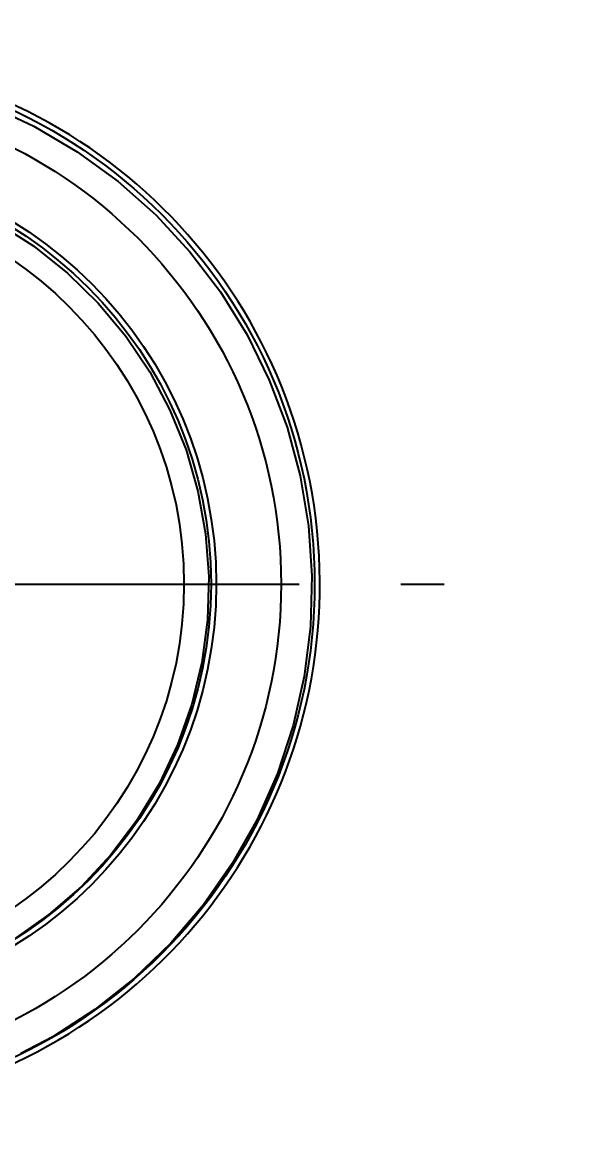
# Model space of a CAD drawing. Header units: millimetres. Extents: x 0 to 594, y 0 to 420.
# Drawn here: x 221.44 to 234.58, y 289.04 to 315.78 of the extents above; entities that cross this region are included whole.
import ezdxf

# ---------------------------------------------------------------- set-up
doc = ezdxf.new("R2010")
doc.units = ezdxf.units.MM
doc.header["$LTSCALE"] = 32.67
doc.linetypes.add('CENTER', pattern=[0.6, 0.375, -0.075, 0.075, -0.075])
doc.layers.get('0').update_dxf_attribs({"linetype": 'CONTINUOUS'})
for name, color, linetype in [('KASTEN_ABOX_250-5201_DXF_AXIS', 7, 'CONTINUOUS'), ('KASTEN_ABOX_DXF_CONTINUOUS_LINE', 7, 'CONTINUOUS'), ('M-490-925-01-6274_DXF_DIMENSION', 7, 'CONTINUOUS')]:
    doc.layers.add(name, color=color, linetype=linetype)
doc.styles.get("Standard").update_dxf_attribs({"font": 'txt', "width": 0.7})
doc.dimstyles.new('DIMSTYLE_2', dxfattribs={"dimtxt": 2.5, "dimasz": 3.5, "dimexe": 1.5, "dimexo": 0, "dimtad": 1, "dimdec": 3, "dimlfac": 2, "dimdsep": 46, "dimtxsty": 'Standard', "dimblk": '_FILLED', "dimblk1": '_FILLED', "dimblk2": '_FILLED', "dimcen": 0.09, "dimclrt": 5, "dimadec": 3, "dimazin": 2, "dimtp": 0.3, "dimtm": 0.3, "dimtfac": 1, "dimtdec": 3, "dimtofl": 0, "dimtmove": 0, "dimatfit": 3, "dimldrblk": '_FILLED', "dimfxl": 1, "dimtolj": 1, "dimarcsym": 0})
doc.dimstyles.new('DIMSTYLE_5', dxfattribs={"dimtxt": 2.5, "dimasz": 3.5, "dimexe": 1.5, "dimexo": 0, "dimtad": 1, "dimdec": 1, "dimlfac": 2, "dimdsep": 46, "dimtxsty": 'Standard', "dimblk": '_FILLED', "dimblk1": '_FILLED', "dimblk2": '_FILLED', "dimcen": 0.09, "dimclrt": 5, "dimadec": 3, "dimazin": 2, "dimtp": 0.3, "dimtm": 0.3, "dimtfac": 1, "dimtdec": 1, "dimtofl": 0, "dimtmove": 0, "dimatfit": 3, "dimldrblk": '_FILLED', "dimfxl": 1, "dimtolj": 1, "dimarcsym": 0})

# ---------------------------------------------------------------- blocks, each defined once
blk = doc.blocks.new('_FILLED')
at = {"color": 0, "linetype": 'ByBlock'}
blk.add_solid([(0, 0), (-1, 0.125), (-1, -0.125)], dxfattribs=at)
blk = doc.blocks.new('*D20')
at = {"layer": 'M-490-925-01-6274_DXF_DIMENSION', "color": 2, "linetype": 'Continuous', "transparency": 16777216}
for p, q in [((218.729, 339.568), (295.88, 339.568)), ((294.38, 339.568), (294.38, 314.893)), ((294.38, 290.218), (294.38, 314.893)), ((267.373, 290.218), (295.88, 290.218))]:
    blk.add_line(p, q, dxfattribs=at)
at = {"layer": 'M-490-925-01-6274_DXF_DIMENSION', "color": 2, "linetype": 'Continuous', "transparency": 16777216, "xscale": 3.5, "yscale": 3.5, "zscale": 3.5}
for p, rotation in [((294.38, 339.568), 90), ((294.38, 290.218), 270)]:
    blk.add_blockref('_FILLED', p, dxfattribs=dict(at, rotation=rotation))
at = {"layer": 'M-490-925-01-6274_DXF_DIMENSION', "color": 5, "linetype": 'Continuous', "transparency": 16777216, "insert": (291.255, 314.893), "char_height": 2.5, "width": 10.98214, "attachment_point": 2, "rotation": 90, "line_spacing_factor": 0.9}
blk.add_mtext('98.7', dxfattribs=at)
blk = doc.blocks.new('*D22')
at = {"layer": 'M-490-925-01-6274_DXF_DIMENSION', "color": 2, "linetype": 'Continuous', "transparency": 16777216}
for p, q in [((213.019, 339.568), (126.868, 339.568)), ((128.368, 339.568), (128.368, 311.893)), ((128.368, 284.218), (128.368, 311.893)), ((267.124, 284.218), (126.868, 284.218))]:
    blk.add_line(p, q, dxfattribs=at)
at = {"layer": 'M-490-925-01-6274_DXF_DIMENSION', "color": 2, "linetype": 'Continuous', "transparency": 16777216, "xscale": 3.5, "yscale": 3.5, "zscale": 3.5}
for p, rotation in [((128.368, 339.568), 90), ((128.368, 284.218), 270)]:
    blk.add_blockref('_FILLED', p, dxfattribs=dict(at, rotation=rotation))
at = {"layer": 'M-490-925-01-6274_DXF_DIMENSION', "color": 5, "linetype": 'Continuous', "transparency": 16777216, "insert": (125.243, 311.893), "char_height": 2.5, "width": 12.32143, "attachment_point": 2, "rotation": 90, "line_spacing_factor": 0.9}
blk.add_mtext('110.7', dxfattribs=at)
blk = doc.blocks.new('*D23')
at = {"layer": 'M-490-925-01-6274_DXF_DIMENSION', "color": 2, "linetype": 'Continuous', "transparency": 16777216}
for p, q in [((219.025, 341.563), (121.868, 341.563)), ((123.368, 341.563), (123.368, 312.89)), ((123.368, 284.218), (123.368, 312.89)), ((267.124, 284.218), (121.868, 284.218))]:
    blk.add_line(p, q, dxfattribs=at)
at = {"layer": 'M-490-925-01-6274_DXF_DIMENSION', "color": 2, "linetype": 'Continuous', "transparency": 16777216, "xscale": 3.5, "yscale": 3.5, "zscale": 3.5}
for p, rotation in [((123.368, 341.563), 90), ((123.368, 284.218), 270)]:
    blk.add_blockref('_FILLED', p, dxfattribs=dict(at, rotation=rotation))
at = {"layer": 'M-490-925-01-6274_DXF_DIMENSION', "color": 5, "linetype": 'Continuous', "transparency": 16777216, "insert": (120.243, 312.89), "char_height": 2.5, "width": 12.32143, "attachment_point": 2, "rotation": 90, "line_spacing_factor": 0.9}
blk.add_mtext('114.7', dxfattribs=at)

msp = doc.modelspace()

# ---------------------------------------------------------------- linework, layer by layer
at = {"layer": 'KASTEN_ABOX_250-5201_DXF_AXIS', "color": 7, "linetype": 'CENTER'}
msp.add_line((215.87414, 302.21786), (231.62414, 302.21786), dxfattribs=at)
at = {"layer": 'KASTEN_ABOX_DXF_CONTINUOUS_LINE', "color": 7, "linetype": 'Continuous'}
for points in [[(220.62142, 313.78467), (221.724, 313.27052), (222.77209, 312.65283), (223.75503, 311.93599), (224.66456, 311.12803), (225.49107, 310.23531), (226.22801, 309.26732), (226.86714, 308.23214), (227.40389, 307.14036), (227.83173, 306.00147), (228.14818, 304.82675), (228.3487, 303.6268), (228.43303, 302.41313), (228.39873, 301.19702), (228.24777, 299.98983), (227.97993, 298.8031), (227.59934, 297.64759), (227.108, 296.53466), (226.51203, 295.47408), (225.8156, 294.4766), (225.02657, 293.55065), (224.15059, 292.70597), (223.19857, 291.94928), (222.18491, 291.29178), (221.41236, 290.88977)], [(220.84446, 310.92935), (221.72089, 310.37106), (222.53462, 309.72479), (223.27804, 308.99873), (223.94206, 308.1994), (224.52092, 307.3364), (225.00704, 306.41796), (225.39675, 305.45464), (225.68434, 304.45606), (225.86836, 303.43333), (225.9452, 302.39701), (225.91573, 301.35827), (225.77857, 300.32821), (225.53686, 299.31757), (225.19153, 298.33749), (224.74784, 297.39785), (224.209, 296.50936), (223.58219, 295.68059), (222.87228, 294.9214), (222.0894, 294.23868), (221.24679, 293.64386)]]:
    msp.add_lwpolyline(points, dxfattribs=at)
for radius in [12.625, 11.81558, 10.25, 10.125, 9.47252]:
    msp.add_circle((215.87414, 302.21786), radius, dxfattribs=at)
msp.add_arc((215.87414, 302.21786), 12.75, 281.583187, 258.416815, dxfattribs=at)

# ---------------------------------------------------------------- dimensions: what is measured, and where the dimension line sits
at = {"layer": 'M-490-925-01-6274_DXF_DIMENSION', "color": 2, "linetype": 'Continuous'}
for base, p1, p2, dimstyle, picture, middle in [((123.36844, 341.56274), (267.12414, 284.21786), (219.02464, 341.56274), 'DIMSTYLE_5', '*D23', (123.36844, 312.53316)), ((128.36844, 339.56786), (267.12414, 284.21786), (213.01915, 339.56786), 'DIMSTYLE_2', '*D22', (128.36844, 311.53571)), ((294.37985, 339.56786), (267.37268, 290.21786), (218.72913, 339.56786), 'DIMSTYLE_2', '*D20', (294.37985, 314.53571))]:
    dim = msp.add_linear_dim(base=base, p1=p1, p2=p2, angle=90, dimstyle=dimstyle, dxfattribs=at)
    dim.commit()
    dim.dimension.update_dxf_attribs({"geometry": picture, "text_midpoint": middle, "dimtype": 160})

doc.saveas('drawing.dxf')
